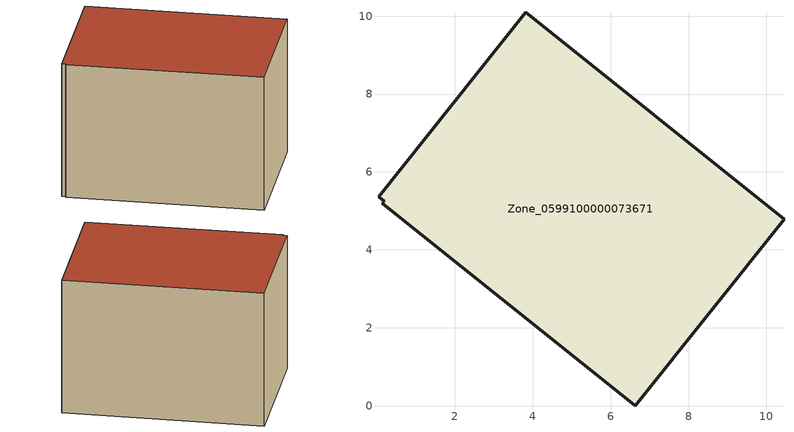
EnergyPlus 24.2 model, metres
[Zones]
Zone_0599100000073671
 floor ground (C_G): 0.04,5.37 3.83,10.1 10.45,4.79 6.63,0 0.15,5.19 0.19,5.25 z0.39
 wall outside (C_F): 10.45,4.79 3.83,10.1 0.04,5.37 0.19,5.25 0.15,5.19 6.63,0 10.45,4.79 z0.39:6.37
 roof outside (C_R): 3.83,10.1 0.04,5.37 0.19,5.25 0.15,5.19 6.63,0 10.45,4.79 z6.37
[BUILDING]
Pand.0599100000073671: North Axis=0; Terrain=City; Loads Convergence Tolerance Value=0.04; Temperature Convergence Tolerance Value=0.4; Solar Distribution=FullExterior; Maximum Number of Warmup Days=25; Minimum Number of Warmup Days=1
[Site:Location]
Rotterdam.The.Hague.AP_ZH_NLD Design_Conditions: Latitude=51.96; Longitude=4.45; Time Zone=1; Elevation=-4.5
[SITE:GROUNDTEMPERATURE:BUILDINGSURFACE]
18, 18, 18, 18, 18, 18, 18, 18, 18, 18, 18, 18
[MATERIAL] Thermal Absorptance=0.9; Solar Absorptance=0.7; Visible Absorptance=0.7
Name | Roughness | Thickness | Conductivity | Density | Specific Heat
G.TI.1946-1964 | MediumSmooth | 0.15 | 1 | 540 | 1210
F.TI.1946-1964 | Rough | 0.3 | 0.857143 | 1920 | 840
R.TI.1946-1964 | MediumRough | 0.2 | 0.277778 | 1500 | 1000
[CONSTRUCTION]
C_G: G.TI.1946-1964
C_F: F.TI.1946-1964
C_R: R.TI.1946-1964
[ZONE]
Zone_0599100000073671: Type=1; Multiplier=1; Ceiling Height=Autocalculate; Volume=Autocalculate; Floor Area=autocalculate; Part of Total Floor Area=Yes
[ZONEINFILTRATION:DESIGNFLOWRATE]
Infil_Zone_0599100000073671: Zone or ZoneList or Space or SpaceList=Zone_0599100000073671; Schedule=AlwaysOn; Design Flow Rate Calculation Method=Flow/Area; Flow Rate per Floor Area=0.003; Constant Term Coefficient=1; Temperature Term Coefficient=0; Velocity Term Coefficient=0; Velocity Squared Term Coefficient=0
[HVACTEMPLATE:ZONE:IDEALLOADSAIRSYSTEM]
Zone_0599100000073671: Maximum Heating Supply Air Temperature=50; Minimum Cooling Supply Air Temperature=13; Maximum Heating Supply Air Humidity Ratio=0.0156; Minimum Cooling Supply Air Humidity Ratio=0.0077; Heating Limit=NoLimit; Cooling Limit=NoLimit; Dehumidification Control Type=ConstantSensibleHeatRatio; Cooling Sensible Heat Ratio=0.7; Dehumidification Setpoint=60; Humidification Control Type=None; Humidification Setpoint=30; Outdoor Air Method=None; Outdoor Air Flow Rate per Person=0.00944; Outdoor Air Flow Rate per Zone Floor Area=0; Outdoor Air Flow Rate per Zone=0; Demand Controlled Ventilation Type=None; Outdoor Air Economizer Type=NoEconomizer; Heat Recovery Type=None; Sensible Heat Recovery Effectiveness=0.7; Latent Heat Recovery Effectiveness=0.65
[ZONECONTROL:THERMOSTAT]
ThermostatControl_Zone_0599100000073671: Zone or ZoneList=Zone_0599100000073671; Control Type Schedule=DualSetpointControlType; Control 1=Thermostat_Zone_0599100000073671; Temperature Difference Between Cutout And Setpoint=0
[THERMOSTATSETPOINT:DUALSETPOINT]
Thermostat_Zone_0599100000073671: Heating Setpoint Temperature Schedule=HeatingSetpoint_Zone_0599100000073671; Cooling Setpoint Temperature Schedule=CoolingSetpoint_Zone_0599100000073671
[SCHEDULE:COMPACT]
HeatingSetpoint_Zone_0599100000073671: Through: 12/31, For: AllDays, Until: 24:00, 21
CoolingSetpoint_Zone_0599100000073671: Through: 12/31, For: AllDays, Until: 24:00, 24
DualSetpointControlType: Through: 12/31, For: AllDays, Until: 24:00, 4
AlwaysOn: Through: 12/31, For: AllDays, Until: 24:00, 1
